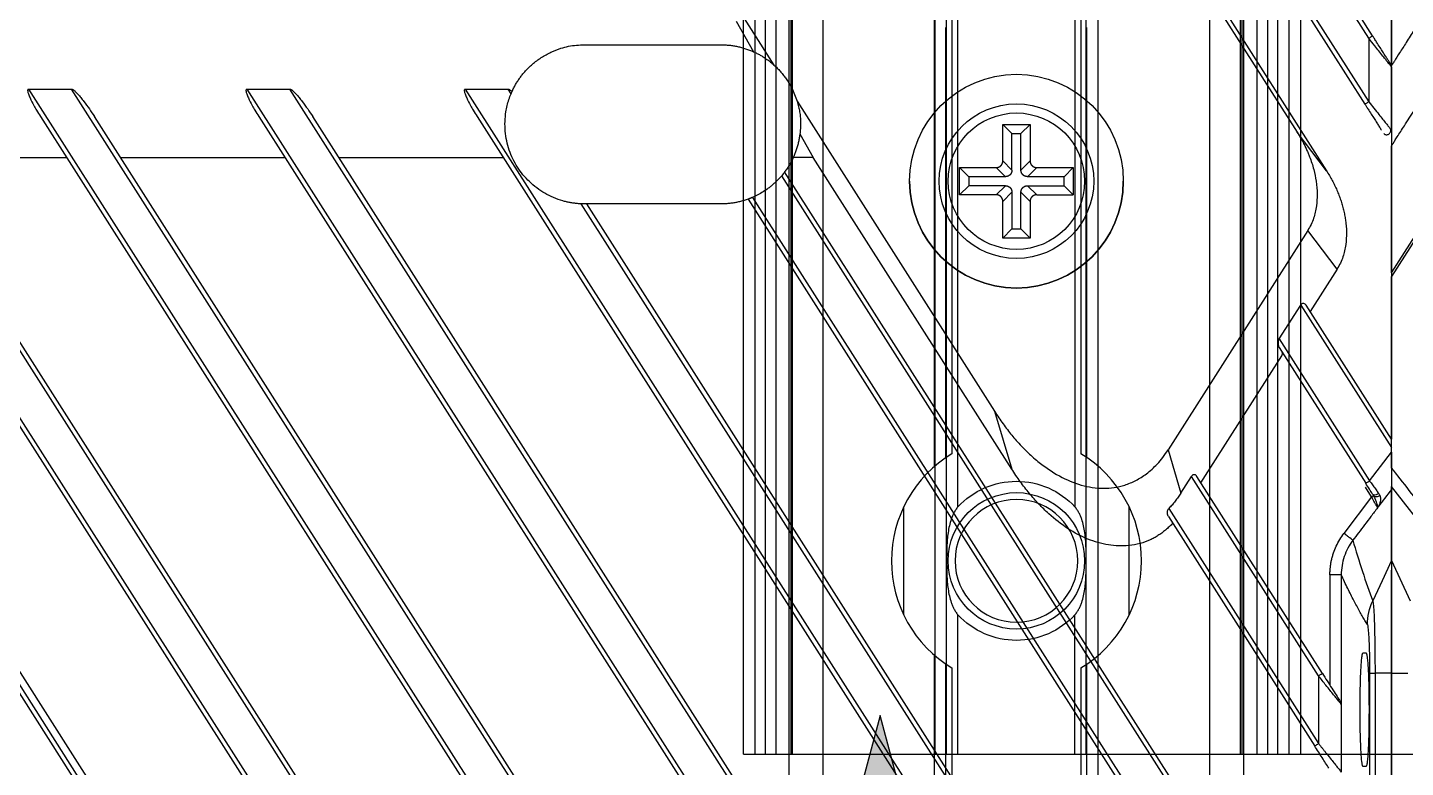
# Model space of a CAD drawing. Header units: millimetres. Extents: x 620 to 19791, y 2539 to 6969.
# Drawn here: x 17417 to 17477.6, y 4758.3 to 4790.8 of the extents above; entities that cross this region are included whole.
import ezdxf

# ---------------------------------------------------------------- set-up
doc = ezdxf.new("R2010")
doc.units = ezdxf.units.MM
doc.layers.add('02___PRT_ALL_AXES', color=7, linetype='Continuous')
doc.layers.add('1轮廓线', color=7, linetype='Continuous', lineweight=25)

# ---------------------------------------------------------------- blocks, each defined once
blk = doc.blocks.new('tugj')
at = {"color": 7, "linetype": 'Continuous', "lineweight": 25}
for p, q in [((12739.716, 5155.508), (12754.374, 5132.5)), ((12739.885, 5155.615), (12754.543, 5132.608)), ((12754.543, 5135.4), (12741.664, 5155.616)), ((12754.711, 5135.507), (12741.832, 5155.723)), ((12737.759, 5152.997), (12752.681, 5129.575)), ((12737.619, 5152.892), (12751.391, 5131.273)), ((12755.543, 5144.194), (12755.543, 5134.239)), ((12724.161, 5140.841), (12728.377, 5134.224)), ((12726.711, 5136.161), (12727.475, 5134.809)), ((12754.543, 5135.4), (12754.543, 5132.608)), ((12720.043, 5135.116), (12726.043, 5135.116)), ((12755.543, 5134.144), (12755.543, 5134.239)), ((12755.543, 5134.144), (12755.543, 5131.352)), ((12752.333, 5016.904), (12678.27, 5133.161)), ((12685.977, 5133.161), (12752.333, 5029.002)), ((12752.333, 5031.98), (12687.874, 5133.161)), ((12695.581, 5133.161), (12697.478, 5133.161)), ((12695.581, 5133.161), (12752.333, 5044.077)), ((12752.333, 5047.055), (12697.478, 5133.161)), ((12705.185, 5133.161), (12707.082, 5133.161)), ((12705.185, 5133.161), (12752.333, 5059.152)), ((12752.333, 5062.13), (12707.082, 5133.161)), ((12714.789, 5133.161), (12716.686, 5133.161)), ((12714.789, 5133.161), (12752.333, 5074.228)), ((12716.812, 5132.963), (12716.686, 5133.161)), ((12729.393, 5132.629), (12738.08, 5118.993)), ((12752.502, 5017.012), (12679.271, 5131.961)), ((12686.504, 5131.961), (12752.165, 5028.894)), ((12752.502, 5032.087), (12688.875, 5131.961)), ((12696.108, 5131.961), (12752.165, 5043.97)), ((12752.502, 5047.162), (12698.479, 5131.961)), ((12705.712, 5131.961), (12752.165, 5059.045)), ((12752.502, 5062.238), (12708.083, 5131.961)), ((12715.316, 5131.961), (12752.165, 5074.12)), ((12729.517, 5131.195), (12730.102, 5130.161)), ((12752.681, 5129.575), (12751.391, 5131.273)), ((12755.543, 5131.352), (12755.543, 5117.766)), ((12680.774, 5130.161), (12752.755, 5017.173)), ((12690.022, 5130.161), (12697.255, 5130.161)), ((12699.626, 5130.161), (12706.859, 5130.161)), ((12709.23, 5130.161), (12716.463, 5130.161)), ((12730.102, 5130.161), (12729.226, 5130.161)), ((12738.834, 5116.454), (12730.102, 5130.161)), ((12752.333, 5092.281), (12728.715, 5129.355)), ((12752.502, 5092.389), (12728.846, 5129.52)), ((12752.333, 5077.206), (12719.898, 5128.119)), ((12752.502, 5077.313), (12720.137, 5128.116)), ((12726.043, 5128.116), (12720.137, 5128.116)), ((12727.236, 5128.325), (12752.165, 5089.196)), ((12727.426, 5128.4), (12752.333, 5089.303)), ((12751.859, 5126.948), (12745.713, 5117.3)), ((12753.148, 5125.25), (12751.859, 5126.948)), ((12753.148, 5125.25), (12751.962, 5123.387)), ((12750.598, 5122.177), (12751.547, 5123.666)), ((12751.547, 5123.666), (12755.543, 5117.394)), ((12755.543, 5117.766), (12751.784, 5123.666)), ((12750.598, 5122.177), (12754.576, 5115.934)), ((12747.16, 5115.849), (12750.717, 5121.433)), ((12750.598, 5121.805), (12754.407, 5115.826)), ((12738.08, 5118.993), (12738.834, 5116.454)), ((12745.713, 5117.3), (12746.278, 5115.397)), ((12754.576, 5115.934), (12755.543, 5117.195)), ((12755.543, 5117.195), (12755.543, 5117.394)), ((12746.278, 5115.397), (12746.745, 5116.129)), ((12752.333, 5107.357), (12746.745, 5116.129)), ((12752.502, 5107.464), (12746.982, 5116.129)), ((12754.669, 5115.229), (12753.446, 5113.624)), ((12745.731, 5114.371), (12752.165, 5104.271)), ((12745.747, 5114.717), (12752.333, 5104.379)), ((12752.834, 5111.801), (12752.834, 5106.943)), ((12753.333, 5111.801), (12753.333, 5106.102)), ((12754.719, 5110.656), (12754.747, 5110.428)), ((12754.291, 5108.366), (12754.422, 5108.366)), ((12754.593, 4868.257), (12754.593, 5107.475)), ((12755.543, 5107.475), (12754.818, 5107.475)), ((12754.818, 5107.475), (12754.818, 4868.257)), ((12755.543, 5107.475), (12755.543, 4868.256)), ((12752.333, 5107.357), (12752.333, 5104.379)), ((12753.333, 5106.102), (12753.333, 5103.123)), ((12754.422, 5103.366), (12754.291, 5103.366))]:
    blk.add_line(p, q, dxfattribs=at)
at = {"color": 8, "linetype": 'Continuous', "lineweight": 25}
blk.add_line((12754.669, 5115.229), (12754.4, 5115.651), dxfattribs=at)
at = {"color": 7, "linetype": 'Continuous', "lineweight": 25, "flags": 128}
for points in [[(12754.407, 5115.826), (12754.411, 5115.828), (12754.42, 5115.834), (12754.436, 5115.844), (12754.457, 5115.858), (12754.482, 5115.874), (12754.511, 5115.892), (12754.543, 5115.913), (12754.576, 5115.934)], [(12755.543, 5112.426), (12755.131, 5111.541), (12754.719, 5110.656)]]:
    blk.add_lwpolyline(points, dxfattribs=at)
at = {"color": 7, "linetype": 'Continuous', "lineweight": 25}
blk.add_circle((12739.043, 5129.116), 3.4, dxfattribs=at)
for points, knots in [([(12754.543, 5135.4), (12754.582, 5135.425), (12754.629, 5135.455), (12754.695, 5135.497), (12754.711, 5135.507), (12754.711, 5135.507)], [0, 0, 0, 0, 0.5, 0.5, 1, 1, 1, 1]), ([(12755.543, 5134.144), (12755.542, 5134.144), (12755.541, 5134.146), (12755.534, 5134.155), (12755.523, 5134.169), (12755.507, 5134.189), (12755.474, 5134.23), (12755.409, 5134.312), (12755.299, 5134.45), (12755.156, 5134.63), (12754.988, 5134.839), (12754.782, 5135.101), (12754.631, 5135.289), (12754.543, 5135.4)], [0, 0, 0, 0, 0.032526, 0.065417, 0.0989, 0.133188, 0.168481, 0.267866, 0.380644, 0.50535, 0.652148, 0.794989, 1, 1, 1, 1]), ([(12755.52, 5134.236), (12755.517, 5134.241), (12755.511, 5134.251), (12755.488, 5134.288), (12755.442, 5134.36), (12755.367, 5134.478), (12755.272, 5134.628), (12755.161, 5134.802), (12755.029, 5135.008), (12754.904, 5135.205), (12754.795, 5135.376), (12754.737, 5135.467), (12754.711, 5135.507)], [0, 0, 0, 0, 0.047236, 0.101506, 0.199146, 0.303213, 0.408483, 0.538646, 0.668886, 0.82482, 0.922289, 1, 1, 1, 1]), ([(12716.852, 5133.054), (12716.877, 5133.108), (12716.927, 5133.215), (12717.011, 5133.37), (12717.101, 5133.52), (12717.198, 5133.663), (12717.301, 5133.8), (12717.475, 5134.008), (12717.745, 5134.273), (12718.133, 5134.561), (12718.555, 5134.799), (12718.962, 5134.959), (12719.339, 5135.054), (12719.687, 5135.106), (12719.923, 5135.112), (12720.043, 5135.116)], [0, 0, 0, 0, 0.044819, 0.088986, 0.132601, 0.175772, 0.218606, 0.261217, 0.37899, 0.500399, 0.621763, 0.739274, 0.824536, 0.911143, 1, 1, 1, 1]), ([(12726.043, 5135.116), (12726.105, 5135.115), (12726.228, 5135.113), (12726.413, 5135.098), (12726.595, 5135.074), (12726.776, 5135.04), (12726.954, 5134.997), (12727.13, 5134.944), (12727.304, 5134.883), (12727.418, 5134.834), (12727.475, 5134.809)], [0, 0, 0, 0, 0.126131, 0.251221, 0.375624, 0.499702, 0.623817, 0.748333, 0.87361, 1, 1, 1, 1]), ([(12727.475, 5134.809), (12727.526, 5134.786), (12727.623, 5134.741), (12727.766, 5134.665), (12727.912, 5134.579), (12728.062, 5134.479), (12728.219, 5134.361), (12728.325, 5134.269), (12728.377, 5134.224)], [0, 0, 0, 0, 0.182504, 0.34954, 0.501488, 0.674858, 0.840615, 1, 1, 1, 1]), ([(12728.377, 5134.224), (12728.424, 5134.18), (12728.517, 5134.094), (12728.649, 5133.954), (12728.773, 5133.809), (12728.888, 5133.656), (12729.02, 5133.462), (12729.158, 5133.222), (12729.292, 5132.932), (12729.359, 5132.73), (12729.393, 5132.629)], [0, 0, 0, 0, 0.1002664, 0.2001041, 0.2998137, 0.3996969, 0.5000539, 0.6668727, 0.8330553, 1, 1, 1, 1]), ([(12695.581, 5133.161), (12695.573, 5133.156), (12695.558, 5133.148), (12695.545, 5133.128), (12695.543, 5133.103), (12695.548, 5133.068), (12695.558, 5133.02), (12695.589, 5132.919), (12695.672, 5132.723), (12695.796, 5132.484), (12695.951, 5132.212), (12696.05, 5132.053), (12696.108, 5131.961)], [0, 0, 0, 0, 0.019676, 0.036058, 0.051366, 0.073864, 0.114112, 0.160554, 0.308553, 0.584137, 0.758673, 1, 1, 1, 1]), ([(12697.478, 5133.161), (12697.488, 5133.16), (12697.508, 5133.159), (12697.538, 5133.147), (12697.567, 5133.13), (12697.598, 5133.101), (12697.641, 5133.055), (12697.699, 5132.996), (12697.785, 5132.911), (12697.891, 5132.788), (12698.056, 5132.576), (12698.258, 5132.298), (12698.407, 5132.072), (12698.479, 5131.961)], [0, 0, 0, 0, 0.018945, 0.038329, 0.0591, 0.081785, 0.118769, 0.178836, 0.238803, 0.346775, 0.486398, 0.748249, 1, 1, 1, 1]), ([(12705.185, 5133.161), (12705.177, 5133.156), (12705.162, 5133.148), (12705.149, 5133.128), (12705.147, 5133.103), (12705.152, 5133.068), (12705.162, 5133.02), (12705.194, 5132.919), (12705.276, 5132.723), (12705.4, 5132.484), (12705.555, 5132.212), (12705.654, 5132.053), (12705.712, 5131.961)], [0, 0, 0, 0, 0.019676, 0.0360578, 0.0513658, 0.0738645, 0.1141116, 0.1605537, 0.3085527, 0.5841371, 0.758673, 1, 1, 1, 1]), ([(12707.082, 5133.161), (12707.092, 5133.16), (12707.112, 5133.159), (12707.142, 5133.147), (12707.171, 5133.13), (12707.202, 5133.101), (12707.245, 5133.055), (12707.303, 5132.996), (12707.389, 5132.911), (12707.495, 5132.788), (12707.66, 5132.576), (12707.863, 5132.298), (12708.011, 5132.072), (12708.083, 5131.961)], [0, 0, 0, 0, 0.018945, 0.038329, 0.0591, 0.081785, 0.118769, 0.178836, 0.238803, 0.346775, 0.486397, 0.748249, 1, 1, 1, 1]), ([(12714.789, 5133.161), (12714.781, 5133.156), (12714.766, 5133.148), (12714.753, 5133.128), (12714.751, 5133.103), (12714.756, 5133.068), (12714.766, 5133.02), (12714.798, 5132.919), (12714.88, 5132.723), (12715.004, 5132.484), (12715.159, 5132.212), (12715.258, 5132.053), (12715.316, 5131.961)], [0, 0, 0, 0, 0.019676, 0.036058, 0.051366, 0.073864, 0.114112, 0.160554, 0.308553, 0.584137, 0.758673, 1, 1, 1, 1]), ([(12719.898, 5128.119), (12719.843, 5128.122), (12719.732, 5128.128), (12719.568, 5128.147), (12719.404, 5128.173), (12719.242, 5128.207), (12718.997, 5128.271), (12718.675, 5128.384), (12718.292, 5128.575), (12717.935, 5128.81), (12717.507, 5129.175), (12717.063, 5129.717), (12716.759, 5130.349), (12716.61, 5130.89), (12716.547, 5131.314), (12716.536, 5131.742), (12716.573, 5132.118), (12716.637, 5132.438), (12716.711, 5132.705), (12716.779, 5132.876), (12716.812, 5132.963)], [0, 0, 0, 0, 0.024697, 0.049317, 0.073915, 0.098547, 0.123269, 0.186668, 0.250144, 0.313543, 0.377019, 0.50001, 0.623, 0.6864, 0.749876, 0.813275, 0.876751, 0.91786, 0.958857, 1, 1, 1, 1]), ([(12716.686, 5133.161), (12716.696, 5133.16), (12716.717, 5133.158), (12716.748, 5133.145), (12716.781, 5133.123), (12716.815, 5133.09), (12716.839, 5133.066), (12716.852, 5133.054)], [0, 0, 0, 0, 0.14776, 0.306863, 0.485552, 0.7407, 1, 1, 1, 1]), ([(12716.812, 5132.963), (12716.819, 5132.98), (12716.833, 5133.011), (12716.846, 5133.041), (12716.852, 5133.054)], [0, 0, 0, 0, 0.549486, 1, 1, 1, 1]), ([(12729.393, 5132.629), (12729.405, 5132.589), (12729.428, 5132.508), (12729.458, 5132.391), (12729.483, 5132.275), (12729.505, 5132.161), (12729.522, 5132.048), (12729.535, 5131.937), (12729.545, 5131.808), (12729.549, 5131.66), (12729.545, 5131.503), (12729.534, 5131.347), (12729.523, 5131.248), (12729.517, 5131.195)], [0, 0, 0, 0, 0.066871, 0.134848, 0.204113, 0.274835, 0.347175, 0.421284, 0.497299, 0.617084, 0.746878, 0.865097, 1, 1, 1, 1]), ([(12754.374, 5132.5), (12754.374, 5132.5), (12754.384, 5132.507), (12754.443, 5132.544), (12754.493, 5132.576), (12754.543, 5132.608)], [0, 0, 0, 0, 0.5, 0.5, 1, 1, 1, 1]), ([(12754.374, 5132.5), (12754.398, 5132.463), (12754.453, 5132.377), (12754.557, 5132.214), (12754.677, 5132.024), (12754.805, 5131.824), (12754.917, 5131.647), (12755.001, 5131.515), (12755.06, 5131.423), (12755.087, 5131.382), (12755.099, 5131.362)], [0, 0, 0, 0, 0.091787, 0.208102, 0.396558, 0.555515, 0.713252, 0.854264, 0.929527, 1, 1, 1, 1]), ([(12729.517, 5131.195), (12729.509, 5131.135), (12729.493, 5131.016), (12729.457, 5130.84), (12729.413, 5130.666), (12729.36, 5130.495), (12729.299, 5130.326), (12729.25, 5130.216), (12729.226, 5130.161)], [0, 0, 0, 0, 0.167539, 0.334153, 0.500272, 0.66633, 0.832762, 1, 1, 1, 1]), ([(12751.391, 5131.273), (12751.434, 5131.205), (12751.515, 5131.073), (12751.625, 5130.877), (12751.721, 5130.69), (12751.805, 5130.514), (12751.877, 5130.349), (12751.993, 5130.06), (12752.125, 5129.652), (12752.239, 5129.101), (12752.283, 5128.562), (12752.257, 5128.104), (12752.194, 5127.752), (12752.117, 5127.477), (12752.011, 5127.207), (12751.91, 5127.034), (12751.859, 5126.948)], [0, 0, 0, 0, 0.05246, 0.101648, 0.147567, 0.190217, 0.229601, 0.26572, 0.394202, 0.510456, 0.634296, 0.747465, 0.810328, 0.868749, 0.934561, 1, 1, 1, 1]), ([(12755.206, 5131.206), (12755.22, 5131.195), (12755.249, 5131.171), (12755.306, 5131.155), (12755.367, 5131.158), (12755.426, 5131.185), (12755.472, 5131.232), (12755.5, 5131.29), (12755.513, 5131.35), (12755.51, 5131.389), (12755.509, 5131.408)], [0, 0, 0, 0, 0.113515, 0.239863, 0.375639, 0.515142, 0.651716, 0.779774, 0.896149, 1, 1, 1, 1]), ([(12755.507, 5131.397), (12755.515, 5131.387), (12755.538, 5131.358), (12755.541, 5131.354), (12755.543, 5131.352)], [0, 0, 0, 0, 0.356731, 1, 1, 1, 1]), ([(12729.226, 5130.161), (12729.199, 5130.104), (12729.146, 5129.992), (12729.054, 5129.83), (12728.956, 5129.672), (12728.883, 5129.571), (12728.846, 5129.52)], [0, 0, 0, 0, 0.250356, 0.5, 0.749644, 1, 1, 1, 1]), ([(12728.715, 5129.355), (12728.679, 5129.314), (12728.608, 5129.233), (12728.495, 5129.117), (12728.377, 5129.006), (12728.254, 5128.901), (12728.098, 5128.78), (12727.905, 5128.648), (12727.671, 5128.512), (12727.508, 5128.438), (12727.426, 5128.4)], [0, 0, 0, 0, 0.100168, 0.200042, 0.299835, 0.399762, 0.500038, 0.666783, 0.833105, 1, 1, 1, 1]), ([(12728.846, 5129.52), (12728.846, 5129.52), (12728.845, 5129.519), (12728.838, 5129.509), (12728.826, 5129.494), (12728.808, 5129.47), (12728.774, 5129.425), (12728.738, 5129.383), (12728.715, 5129.355)], [0, 0, 0, 0, 0.113414, 0.23247, 0.357664, 0.489422, 0.662046, 1, 1, 1, 1]), ([(12752.681, 5129.575), (12752.725, 5129.504), (12752.812, 5129.364), (12752.932, 5129.15), (12753.042, 5128.935), (12753.141, 5128.72), (12753.23, 5128.503), (12753.308, 5128.287), (12753.376, 5128.069), (12753.434, 5127.851), (12753.481, 5127.632), (12753.536, 5127.303), (12753.572, 5126.868), (12753.547, 5126.411), (12753.485, 5126.054), (12753.409, 5125.78), (12753.301, 5125.509), (12753.199, 5125.336), (12753.148, 5125.25)], [0, 0, 0, 0, 0.054633, 0.108241, 0.160902, 0.212702, 0.263726, 0.314067, 0.36382, 0.413084, 0.461961, 0.510555, 0.631824, 0.747465, 0.809763, 0.868751, 0.93418, 1, 1, 1, 1]), ([(12720.043, 5128.116), (12720.03, 5128.116), (12720.003, 5128.116), (12719.954, 5128.117), (12719.918, 5128.118), (12719.898, 5128.119)], [0, 0, 0, 0, 0.281225, 0.614357, 1, 1, 1, 1]), ([(12720.137, 5128.116), (12720.137, 5128.115), (12720.135, 5128.115), (12720.126, 5128.115), (12720.11, 5128.115), (12720.083, 5128.115), (12720.057, 5128.115), (12720.043, 5128.116)], [0, 0, 0, 0, 0.168552, 0.333737, 0.497077, 0.727696, 1, 1, 1, 1]), ([(12727.236, 5128.325), (12727.181, 5128.306), (12727.071, 5128.268), (12726.903, 5128.221), (12726.734, 5128.183), (12726.563, 5128.153), (12726.391, 5128.131), (12726.217, 5128.118), (12726.101, 5128.116), (12726.043, 5128.116)], [0, 0, 0, 0, 0.143748, 0.286606, 0.428928, 0.571072, 0.713394, 0.856252, 1, 1, 1, 1]), ([(12727.426, 5128.4), (12727.413, 5128.395), (12727.389, 5128.385), (12727.354, 5128.37), (12727.321, 5128.356), (12727.283, 5128.343), (12727.245, 5128.329), (12727.239, 5128.327), (12727.236, 5128.325)], [0, 0, 0, 0, 0.1260253, 0.2520787, 0.3781604, 0.5042708, 0.746701, 1, 1, 1, 1]), ([(12751.547, 5123.666), (12751.557, 5123.681), (12751.575, 5123.708), (12751.62, 5123.743), (12751.679, 5123.747), (12751.74, 5123.724), (12751.769, 5123.686), (12751.784, 5123.666)], [0, 0, 0, 0, 0.144019, 0.26542, 0.472621, 0.72275, 1, 1, 1, 1]), ([(12750.598, 5122.177), (12750.592, 5122.167), (12750.58, 5122.145), (12750.566, 5122.108), (12750.555, 5122.066), (12750.549, 5122.022), (12750.549, 5121.976), (12750.553, 5121.928), (12750.563, 5121.88), (12750.575, 5121.851), (12750.581, 5121.836)], [0, 0, 0, 0, 0.088553, 0.188987, 0.302339, 0.429328, 0.548275, 0.694031, 0.846717, 1, 1, 1, 1]), ([(12750.717, 5121.433), (12750.721, 5121.442), (12750.731, 5121.459), (12750.739, 5121.49), (12750.743, 5121.529), (12750.739, 5121.576), (12750.724, 5121.605), (12750.717, 5121.619)], [0, 0, 0, 0, 0.131113, 0.272627, 0.432307, 0.714822, 1, 1, 1, 1]), ([(12738.08, 5118.993), (12738.141, 5118.899), (12738.261, 5118.713), (12738.449, 5118.444), (12738.64, 5118.188), (12738.834, 5117.943), (12739.112, 5117.616), (12739.487, 5117.222), (12740.104, 5116.675), (12740.887, 5116.133), (12741.868, 5115.715), (12742.858, 5115.555), (12743.684, 5115.681), (12744.307, 5115.941), (12744.703, 5116.192), (12745.01, 5116.444), (12745.253, 5116.685), (12745.491, 5116.969), (12745.637, 5117.188), (12745.713, 5117.3)], [0, 0, 0, 0, 0.035181, 0.06949, 0.102958, 0.135615, 0.167497, 0.237811, 0.306398, 0.426306, 0.535135, 0.638829, 0.737184, 0.792914, 0.85017, 0.883735, 0.9175, 0.957411, 1, 1, 1, 1]), ([(12755.543, 5117.394), (12755.543, 5117.418), (12755.543, 5117.464), (12755.543, 5117.527), (12755.543, 5117.58), (12755.543, 5117.623), (12755.542, 5117.67), (12755.543, 5117.717), (12755.543, 5117.758), (12755.543, 5117.764), (12755.543, 5117.766)], [0, 0, 0, 0, 0.159179, 0.298356, 0.417587, 0.516965, 0.596653, 0.757595, 0.888693, 1, 1, 1, 1]), ([(12755.543, 5117.195), (12755.543, 5117.149), (12755.543, 5117.057), (12755.543, 5116.919), (12755.543, 5116.782), (12755.543, 5116.646), (12755.543, 5116.467), (12755.543, 5116.254), (12755.543, 5116.027), (12755.543, 5115.84), (12755.543, 5115.712), (12755.543, 5115.631), (12755.543, 5115.581), (12755.543, 5115.565), (12755.543, 5115.557)], [0, 0, 0, 0, 0.06929, 0.138364, 0.207455, 0.276794, 0.346612, 0.485822, 0.617831, 0.730296, 0.832, 0.891663, 0.947156, 1, 1, 1, 1]), ([(12745.923, 5114.069), (12745.87, 5114.016), (12745.766, 5113.912), (12745.603, 5113.769), (12745.439, 5113.64), (12745.272, 5113.525), (12745.104, 5113.423), (12744.847, 5113.292), (12744.478, 5113.16), (12743.858, 5113.055), (12743.069, 5113.082), (12742.159, 5113.346), (12741.274, 5113.822), (12740.573, 5114.374), (12740.019, 5114.913), (12739.602, 5115.384), (12739.201, 5115.898), (12738.958, 5116.266), (12738.834, 5116.454)], [0, 0, 0, 0, 0.025847, 0.050766, 0.074832, 0.098127, 0.120742, 0.142777, 0.197811, 0.255494, 0.359352, 0.467585, 0.58048, 0.704746, 0.77494, 0.847317, 0.92223, 1, 1, 1, 1]), ([(12746.982, 5116.129), (12746.974, 5116.14), (12746.959, 5116.161), (12746.931, 5116.184), (12746.902, 5116.2), (12746.863, 5116.209), (12746.817, 5116.205), (12746.773, 5116.17), (12746.755, 5116.143), (12746.745, 5116.129)], [0, 0, 0, 0, 0.153766, 0.29277, 0.417794, 0.529915, 0.736017, 0.854886, 1, 1, 1, 1]), ([(12746.278, 5115.397), (12746.238, 5115.334), (12746.157, 5115.212), (12746.027, 5115.037), (12745.891, 5114.871), (12745.795, 5114.768), (12745.747, 5114.717)], [0, 0, 0, 0, 0.2574602, 0.5095372, 0.7568366, 1, 1, 1, 1]), ([(12754.576, 5115.934), (12754.589, 5115.915), (12754.621, 5115.871), (12754.676, 5115.796), (12754.76, 5115.68), (12754.865, 5115.535), (12754.937, 5115.436), (12754.972, 5115.387)], [0, 0, 0, 0, 0.093419, 0.22066, 0.382004, 0.692065, 1, 1, 1, 1]), ([(12754.71, 5115.351), (12754.712, 5115.348), (12754.715, 5115.343), (12754.72, 5115.337), (12754.722, 5115.333), (12754.723, 5115.331), (12754.725, 5115.326), (12754.732, 5115.314), (12754.742, 5115.299), (12754.748, 5115.287), (12754.751, 5115.281)], [0, 0, 0, 0, 0.127988, 0.209277, 0.250468, 0.30677, 0.399599, 0.516952, 0.773207, 1, 1, 1, 1]), ([(12754.753, 5115.316), (12754.744, 5115.321), (12754.727, 5115.329), (12754.717, 5115.342), (12754.712, 5115.349)], [0, 0, 0, 0, 0.552711, 1, 1, 1, 1]), ([(12754.972, 5115.387), (12754.982, 5115.373), (12755.002, 5115.346), (12755.015, 5115.317), (12755.022, 5115.303)], [0, 0, 0, 0, 0.510016, 1, 1, 1, 1]), ([(12755.543, 5115.557), (12755.543, 5115.299), (12755.543, 5114.781), (12755.543, 5113.927), (12755.543, 5113.14), (12755.543, 5112.616), (12755.543, 5112.426)], [0, 0, 0, 0, 0.2479135, 0.4978484, 0.8177331, 1, 1, 1, 1]), ([(12754.932, 5114.753), (12754.834, 5114.624), (12754.644, 5114.373), (12754.364, 5114.006), (12754.099, 5113.658), (12753.926, 5113.433), (12753.842, 5113.324)], [0, 0, 0, 0, 0.269609, 0.526012, 0.769411, 1, 1, 1, 1]), ([(12754.929, 5114.776), (12754.924, 5114.781), (12754.914, 5114.792), (12754.896, 5114.818), (12754.874, 5114.851), (12754.85, 5114.892), (12754.822, 5114.941), (12754.788, 5115.009), (12754.737, 5115.105), (12754.694, 5115.184), (12754.669, 5115.229)], [0, 0, 0, 0, 0.091917, 0.186201, 0.283243, 0.383217, 0.486153, 0.603422, 0.775276, 1, 1, 1, 1]), ([(12754.751, 5115.281), (12754.776, 5115.257), (12754.823, 5115.238), (12754.936, 5115.242), (12754.995, 5115.265), (12755.034, 5115.294)], [0, 0, 0, 0, 0.5, 0.5, 1, 1, 1, 1]), ([(12754.751, 5115.281), (12754.765, 5115.254), (12754.792, 5115.201), (12754.825, 5115.124), (12754.857, 5115.043), (12754.889, 5114.957), (12754.916, 5114.873), (12754.93, 5114.811), (12754.931, 5114.784), (12754.932, 5114.773)], [0, 0, 0, 0, 0.130852, 0.255748, 0.370585, 0.539226, 0.712336, 0.887675, 1, 1, 1, 1]), ([(12755.022, 5115.303), (12755.028, 5115.287), (12755.042, 5115.254), (12755.054, 5115.202), (12755.059, 5115.147), (12755.058, 5115.089), (12755.05, 5115.031), (12755.035, 5114.97), (12755.012, 5114.902), (12754.986, 5114.843), (12754.966, 5114.808), (12754.96, 5114.798)], [0, 0, 0, 0, 0.095908, 0.196069, 0.300971, 0.411051, 0.526711, 0.631743, 0.767212, 0.929625, 1, 1, 1, 1]), ([(12745.731, 5114.371), (12745.723, 5114.384), (12745.707, 5114.411), (12745.692, 5114.455), (12745.683, 5114.501), (12745.681, 5114.548), (12745.686, 5114.594), (12745.698, 5114.639), (12745.717, 5114.681), (12745.737, 5114.705), (12745.747, 5114.717)], [0, 0, 0, 0, 0.141878, 0.278236, 0.411247, 0.543247, 0.666398, 0.781146, 0.895271, 1, 1, 1, 1]), ([(12752.834, 5111.801), (12752.835, 5111.855), (12752.836, 5111.964), (12752.85, 5112.127), (12752.872, 5112.288), (12752.902, 5112.448), (12752.942, 5112.607), (12753.006, 5112.815), (12753.106, 5113.069), (12753.257, 5113.359), (12753.383, 5113.536), (12753.446, 5113.624)], [0, 0, 0, 0, 0.083801, 0.167094, 0.250122, 0.33313, 0.416365, 0.50007, 0.667476, 0.833457, 1, 1, 1, 1]), ([(12753.842, 5113.324), (12753.837, 5113.327), (12753.825, 5113.337), (12753.782, 5113.37), (12753.751, 5113.393), (12753.676, 5113.45), (12753.631, 5113.484), (12753.539, 5113.554), (12753.491, 5113.59), (12753.446, 5113.624)], [0, 0, 0, 0, 0.25, 0.25, 0.5, 0.5, 0.75, 0.75, 1, 1, 1, 1]), ([(12753.842, 5113.324), (12753.678, 5113.107), (12753.549, 5112.863), (12753.377, 5112.346), (12753.333, 5112.073), (12753.333, 5111.801)], [0, 0, 0, 0, 0.5, 0.5, 1, 1, 1, 1]), ([(12753.842, 5113.324), (12753.972, 5112.873), (12754.115, 5112.407), (12754.412, 5111.499), (12754.567, 5111.057), (12754.719, 5110.656)], [0, 0, 0, 0, 0.5, 0.5, 1, 1, 1, 1]), ([(12755.543, 5112.426), (12755.543, 5112.415), (12755.543, 5112.393), (12755.543, 5112.347), (12755.543, 5112.292), (12755.543, 5112.227), (12755.543, 5112.152), (12755.543, 5112.067), (12755.543, 5111.972), (12755.543, 5111.766), (12755.543, 5111.394), (12755.543, 5110.772), (12755.543, 5110.047), (12755.543, 5109.371), (12755.543, 5108.803), (12755.543, 5108.367), (12755.543, 5107.923), (12755.543, 5107.625), (12755.543, 5107.475)], [0, 0, 0, 0, 0.0313335, 0.0625333, 0.0936643, 0.1247919, 0.1559818, 0.1872988, 0.2188073, 0.2505704, 0.3758204, 0.5000704, 0.624356, 0.7495908, 0.8123801, 0.8747031, 0.9370724, 1, 1, 1, 1]), ([(12753.333, 5111.801), (12753.33, 5111.801), (12753.317, 5111.801), (12753.265, 5111.801), (12753.226, 5111.801), (12753.13, 5111.801), (12753.072, 5111.801), (12752.953, 5111.801), (12752.891, 5111.801), (12752.834, 5111.801)], [0, 0, 0, 0, 0.25, 0.25, 0.5, 0.5, 0.75, 0.75, 1, 1, 1, 1]), ([(12754.488, 5109.617), (12754.45, 5109.676), (12754.373, 5109.796), (12754.256, 5109.993), (12754.135, 5110.204), (12754.01, 5110.431), (12753.882, 5110.674), (12753.75, 5110.932), (12753.614, 5111.207), (12753.475, 5111.496), (12753.381, 5111.698), (12753.333, 5111.801)], [0, 0, 0, 0, 0.098211, 0.199644, 0.304299, 0.412179, 0.523286, 0.63762, 0.755183, 0.875976, 1, 1, 1, 1]), ([(12754.593, 5107.475), (12754.593, 5107.52), (12754.593, 5107.61), (12754.592, 5107.745), (12754.591, 5107.878), (12754.589, 5108.01), (12754.587, 5108.14), (12754.583, 5108.352), (12754.576, 5108.634), (12754.563, 5108.954), (12754.547, 5109.222), (12754.53, 5109.404), (12754.515, 5109.519), (12754.502, 5109.589), (12754.492, 5109.607), (12754.488, 5109.617)], [0, 0, 0, 0, 0.042203, 0.084071, 0.125773, 0.167478, 0.209358, 0.251581, 0.376769, 0.502269, 0.626905, 0.751841, 0.834751, 0.917046, 1, 1, 1, 1]), ([(12754.291, 5103.366), (12754.288, 5103.367), (12754.282, 5103.369), (12754.274, 5103.385), (12754.265, 5103.411), (12754.257, 5103.449), (12754.249, 5103.497), (12754.235, 5103.594), (12754.218, 5103.774), (12754.198, 5104.085), (12754.182, 5104.462), (12754.169, 5104.895), (12754.162, 5105.365), (12754.159, 5105.855), (12754.162, 5106.346), (12754.169, 5106.818), (12754.181, 5107.254), (12754.197, 5107.635), (12754.217, 5107.951), (12754.236, 5108.147), (12754.253, 5108.261), (12754.265, 5108.321), (12754.278, 5108.359), (12754.287, 5108.363), (12754.291, 5108.366)], [0, 0, 0, 0, 0.021266, 0.042279, 0.063129, 0.083909, 0.104712, 0.125632, 0.188258, 0.250226, 0.311751, 0.373866, 0.436434, 0.498716, 0.56093, 0.623487, 0.685841, 0.747786, 0.810291, 0.873704, 0.905168, 0.936491, 0.967996, 1, 1, 1, 1]), ([(12754.422, 5108.366), (12754.425, 5108.365), (12754.431, 5108.363), (12754.439, 5108.346), (12754.448, 5108.32), (12754.456, 5108.282), (12754.464, 5108.234), (12754.478, 5108.137), (12754.495, 5107.957), (12754.515, 5107.646), (12754.532, 5107.269), (12754.544, 5106.836), (12754.551, 5106.366), (12754.554, 5105.876), (12754.551, 5105.385), (12754.544, 5104.913), (12754.532, 5104.477), (12754.516, 5104.096), (12754.496, 5103.78), (12754.477, 5103.584), (12754.46, 5103.47), (12754.448, 5103.41), (12754.435, 5103.372), (12754.426, 5103.368), (12754.422, 5103.366)], [0, 0, 0, 0, 0.021266, 0.04228, 0.063133, 0.083918, 0.104727, 0.125654, 0.188289, 0.250252, 0.311778, 0.373897, 0.436467, 0.49875, 0.560967, 0.623526, 0.685879, 0.747829, 0.81035, 0.87375, 0.905196, 0.936506, 0.968002, 1, 1, 1, 1]), ([(12752.333, 5107.357), (12752.373, 5107.382), (12752.42, 5107.412), (12752.485, 5107.453), (12752.502, 5107.464), (12752.502, 5107.464)], [0, 0, 0, 0, 0.5, 0.5, 1, 1, 1, 1]), ([(12752.502, 5107.464), (12752.642, 5107.243), (12752.783, 5107.022), (12752.982, 5106.71), (12753.047, 5106.609), (12753.164, 5106.424), (12753.218, 5106.34), (12753.255, 5106.281)], [0, 0, 0, 0, 0.5, 0.5, 0.75, 0.75, 1, 1, 1, 1]), ([(12753.333, 5106.102), (12753.331, 5106.103), (12753.329, 5106.105), (12753.32, 5106.116), (12753.304, 5106.136), (12753.277, 5106.174), (12753.219, 5106.249), (12753.124, 5106.363), (12752.991, 5106.532), (12752.835, 5106.726), (12752.667, 5106.935), (12752.496, 5107.149), (12752.388, 5107.286), (12752.333, 5107.357)], [0, 0, 0, 0, 0.032239, 0.064947, 0.098427, 0.153969, 0.217778, 0.343204, 0.459168, 0.592551, 0.743882, 0.867931, 1, 1, 1, 1]), ([(12753.255, 5106.281), (12753.266, 5106.264), (12753.288, 5106.229), (12753.309, 5106.19), (12753.32, 5106.161), (12753.327, 5106.138), (12753.331, 5106.117), (12753.332, 5106.106), (12753.333, 5106.102)], [0, 0, 0, 0, 0.271981, 0.54099, 0.674929, 0.787934, 0.917472, 1, 1, 1, 1]), ([(12752.165, 5104.271), (12752.165, 5104.271), (12752.174, 5104.277), (12752.233, 5104.315), (12752.284, 5104.347), (12752.333, 5104.379)], [0, 0, 0, 0, 0.5, 0.5, 1, 1, 1, 1]), ([(12752.789, 5103.291), (12752.7, 5103.431), (12752.596, 5103.594), (12752.384, 5103.927), (12752.274, 5104.099), (12752.165, 5104.271)], [0, 0, 0, 0, 0.5, 0.5, 1, 1, 1, 1]), ([(12752.333, 5104.379), (12752.36, 5104.344), (12752.412, 5104.277), (12752.491, 5104.179), (12752.567, 5104.084), (12752.686, 5103.935), (12752.836, 5103.747), (12752.981, 5103.568), (12753.072, 5103.452), (12753.13, 5103.375), (12753.185, 5103.306), (12753.243, 5103.238), (12753.29, 5103.178), (12753.317, 5103.137), (12753.329, 5103.118), (12753.332, 5103.121), (12753.333, 5103.123)], [0, 0, 0, 0, 0.063732, 0.125593, 0.185588, 0.243722, 0.410367, 0.550817, 0.614312, 0.665681, 0.72574, 0.78763, 0.868193, 0.934331, 0.969979, 1, 1, 1, 1])]:
    blk.add_open_spline(points, degree=3, knots=knots, dxfattribs=at)
at = {"color": 8, "linetype": 'Continuous', "lineweight": 25}
for points, knots in [([(12754.543, 5132.608), (12754.693, 5132.419), (12754.961, 5132.083), (12755.255, 5131.714), (12755.41, 5131.519), (12755.479, 5131.432), (12755.5, 5131.405), (12755.507, 5131.397)], [0, 0, 0, 0, 0.400794, 0.711884, 0.840382, 0.953761, 1, 1, 1, 1]), ([(12754.984, 5115.378), (12754.955, 5115.353), (12754.914, 5115.328), (12754.827, 5115.303), (12754.784, 5115.304), (12754.753, 5115.316)], [0, 0, 0, 0, 0.5, 0.5, 1, 1, 1, 1]), ([(12754.747, 5110.428), (12754.749, 5110.417), (12754.762, 5110.313), (12754.786, 5109.772), (12754.806, 5108.961), (12754.816, 5108.145), (12754.817, 5107.701), (12754.818, 5107.475)], [0, 0, 0, 0, 0.037063, 0.329267, 0.649662, 0.821316, 1, 1, 1, 1])]:
    blk.add_open_spline(points, degree=3, knots=knots, dxfattribs=at)
at = {"color": 7, "linetype": 'Continuous', "lineweight": 25}
for points in [[(12750.581, 5121.836), (12750.586, 5121.825), (12750.592, 5121.815), (12750.598, 5121.805)], [(12754.71, 5115.351), (12754.626, 5115.483), (12754.517, 5115.655), (12754.407, 5115.826)], [(12755.543, 5115.557), (12755.348, 5115.304), (12755.154, 5115.051), (12754.961, 5114.797)], [(12754.751, 5115.281), (12754.742, 5115.275), (12754.706, 5115.253), (12754.669, 5115.229)], [(12754.931, 5114.754), (12754.932, 5114.76), (12754.931, 5114.767), (12754.929, 5114.776)], [(12754.96, 5114.797), (12754.952, 5114.788), (12754.943, 5114.78), (12754.932, 5114.773)], [(12754.961, 5114.797), (12754.951, 5114.783), (12754.942, 5114.768), (12754.932, 5114.753)], [(12754.488, 5109.617), (12754.489, 5109.971), (12754.57, 5110.334), (12754.719, 5110.656)], [(12754.593, 5107.475), (12754.609, 5107.475), (12754.686, 5107.475), (12754.818, 5107.475)]]:
    blk.add_open_spline(points, degree=3, dxfattribs=at)
blk = doc.blocks.new('*U204')
blk.add_blockref('tugj', (-12530.543, -4991.113))
blk = doc.blocks.new('*U205')
at = {"color": 0, "linetype": 'ByBlock', "lineweight": -2, "transparency": 16777216}
blk.add_blockref('*U204', (0, 675), dxfattribs=at)
blk = doc.blocks.new('tgd')
at = {"color": 7, "linetype": 'Continuous', "lineweight": 25}
for p, q in [((18142.478, 5020.073), (18160.261, 5047.987)), ((18142.478, 5039.184), (18142.478, 5029.229)), ((18142.478, 5029.192), (18142.478, 5038.498)), ((18142.478, 5029.134), (18142.478, 5029.229)), ((18142.478, 5026.342), (18142.478, 5029.192)), ((18142.478, 5029.134), (18142.478, 5026.342)), ((18142.478, 5026.342), (18142.478, 5020.085)), ((18142.478, 5020.073), (18142.478, 5025.656)), ((18145.985, 5025.414), (18142.478, 5019.91)), ((18142.478, 5020.073), (18142.478, 5019.91)), ((18142.478, 5011.484), (18142.478, 5019.91)), ((18142.478, 5012.185), (18142.478, 5012.384)), ((18142.478, 5012.185), (18142.478, 5011.898)), ((18144.217, 5008.446), (18142.478, 5010.682)), ((18142.478, 5007.416), (18143.301, 5005.646)), ((18142.478, 5007.347), (18142.478, 5007.416)), ((18142.478, 5002.465), (18143.203, 5002.465)), ((18142.478, 4763.247), (18142.478, 5002.465)), ((18142.478, 5002.465), (18142.478, 4763.246))]:
    blk.add_line(p, q, dxfattribs=at)
for points, knots in [([(18143.478, 5030.762), (18143.36, 5030.577), (18143.141, 5030.231), (18142.84, 5029.758), (18142.628, 5029.436), (18142.527, 5029.257), (18142.485, 5029.2), (18142.48, 5029.195), (18142.478, 5029.192)], [0, 0, 0, 0, 0.286639, 0.534248, 0.759491, 0.869905, 0.932849, 1, 1, 1, 1]), ([(18142.478, 5025.656), (18142.481, 5025.661), (18142.488, 5025.672), (18142.54, 5025.753), (18142.621, 5025.881), (18142.784, 5026.136), (18143.073, 5026.591), (18143.332, 5026.996), (18143.478, 5027.226)], [0, 0, 0, 0, 0.07756, 0.161491, 0.258162, 0.37152, 0.644887, 1, 1, 1, 1]), ([(18142.478, 5012.384), (18142.478, 5012.439), (18142.479, 5012.531), (18142.478, 5012.635), (18142.478, 5012.695), (18142.478, 5012.73), (18142.478, 5012.752), (18142.478, 5012.755), (18142.478, 5012.756)], [0, 0, 0, 0, 0.3597436, 0.5955731, 0.7195568, 0.8257471, 0.9175048, 1, 1, 1, 1]), ([(18142.476, 5011.484), (18142.476, 5011.484), (18142.476, 5011.484), (18142.476, 5011.483), (18142.478, 5011.482), (18142.483, 5011.474), (18142.506, 5011.446), (18142.594, 5011.334), (18142.945, 5010.886), (18143.547, 5010.119), (18144.148, 5009.352), (18144.498, 5008.903), (18144.584, 5008.79), (18144.606, 5008.761), (18144.61, 5008.754), (18144.612, 5008.752), (18144.612, 5008.752), (18144.612, 5008.751), (18144.612, 5008.751), (18144.612, 5008.751), (18144.612, 5008.751), (18144.612, 5008.751)], [0, 0, 0, 0, 0.0000182, 0.0001591, 0.000557, 0.0020901, 0.0080688, 0.0316903, 0.1255832, 0.4999795, 0.8749481, 0.9687031, 0.9921486, 0.9980156, 0.9994835, 0.9998549, 0.9999514, 0.9999818, 0.9999914, 0.9999957, 1, 1, 1, 1]), ([(18142.478, 5011.484), (18142.478, 5011.389), (18142.478, 5011.208), (18142.478, 5010.96), (18142.478, 5010.794), (18142.478, 5010.706), (18142.478, 5010.69), (18142.478, 5010.682)], [0, 0, 0, 0, 0.286045, 0.548341, 0.786212, 0.89682, 1, 1, 1, 1]), ([(18142.478, 5007.416), (18142.478, 5007.963), (18142.478, 5008.603), (18142.478, 5009.422), (18142.478, 5009.966), (18142.478, 5010.413), (18142.478, 5010.682)], [0, 0, 0, 0, 0.503553, 0.589135, 0.752665, 1, 1, 1, 1]), ([(18142.478, 5010.547), (18142.478, 5010.289), (18142.478, 5009.771), (18142.478, 5008.917), (18142.478, 5008.13), (18142.478, 5007.607), (18142.478, 5007.417)], [0, 0, 0, 0, 0.247913, 0.497848, 0.817733, 1, 1, 1, 1]), ([(18142.478, 5002.465), (18142.478, 5003.044), (18142.478, 5004.241), (18142.478, 5005.789), (18142.478, 5006.758), (18142.478, 5006.967), (18142.478, 5007.002)], [0, 0, 0, 0, 0.298207, 0.616574, 0.93494, 1, 1, 1, 1]), ([(18142.478, 5006.987), (18142.478, 5006.948), (18142.478, 5006.738), (18142.478, 5005.786), (18142.478, 5004.261), (18142.478, 5003.064), (18142.478, 5002.465)], [0, 0, 0, 0, 0.072204, 0.3812, 0.690221, 1, 1, 1, 1])]:
    blk.add_open_spline(points, degree=3, knots=knots, dxfattribs=at)
blk = doc.blocks.new('*U206')
blk.add_blockref('tgd', (-18292.478, -4886.103))
blk = doc.blocks.new('*U207')
at = {"color": 0, "linetype": 'ByBlock', "lineweight": -2, "transparency": 16777216}
blk.add_blockref('*U206', (0, 675), dxfattribs=at)
blk = doc.blocks.new('ryfhgjmb')
at = {"lineweight": 5, "true_color": 0xf26722}
h = blk.add_hatch(color=30, dxfattribs=at)
h.dxf.hatch_style = 1
h.paths.add_polyline_path([(6944.35, 3339.181), (6944.35, 3337.681), (6959.35, 3337.681), (6959.35, 3336.481), (6966.628, 3338.431), (6959.35, 3340.381), (6959.35, 3339.181)])
at = {"color": 30, "linetype": 'Continuous', "true_color": 0xf26722}
for p, q in [((6005.128, 3342.431), (7001.628, 3342.431)), ((6005.128, 3340.931), (7001.628, 3340.931)), ((6966.628, 3338.431), (6959.35, 3340.381)), ((6959.35, 3336.481), (6966.628, 3338.431)), ((6058.086, 3336.031), (6969.27, 3336.031)), ((6058.471, 3335.531), (6968.885, 3335.531)), ((7001.628, 3335.271), (6978.138, 3335.271)), ((6058.471, 3329.331), (6968.885, 3329.331)), ((7001.628, 3329.592), (6978.138, 3329.592)), ((6058.086, 3328.831), (6969.27, 3328.831)), ((6005.128, 3323.931), (7001.628, 3323.931)), ((6005.128, 3322.431), (7001.628, 3322.431))]:
    blk.add_line(p, q, dxfattribs=at)
at = {"layer": '02___PRT_ALL_AXES', "color": 30, "linetype": 'Continuous', "true_color": 0xf26722}
for p, q in [((6971.063, 3337.392), (6975.793, 3337.392)), ((6977.586, 3336.031), (6997.27, 3336.031)), ((6968.718, 3335.271), (6027.638, 3335.271)), ((6977.971, 3335.531), (6996.885, 3335.531)), ((6968.718, 3329.592), (6027.638, 3329.592)), ((6977.971, 3329.331), (6996.885, 3329.331)), ((6977.586, 3328.831), (6997.27, 3328.831)), ((6971.063, 3327.471), (6975.793, 3327.471))]:
    blk.add_line(p, q, dxfattribs=at)
blk.add_circle((6973.428, 3332.431), 3, dxfattribs=at)
for start, end in [(31.08062, 148.91938), (211.08062, 328.91938)]:
    blk.add_arc((6973.428, 3332.431), 5.5, start, end, dxfattribs=at)
blk = doc.blocks.new('ETDHFN')
at = {"layer": '1轮廓线', "linetype": 'Continuous', "lineweight": 25}
for p, q in [((8841.41, 4025.552), (8841.812, 4025.15)), ((8841.41, 4023.942), (8841.41, 4025.552)), ((8841.41, 4025.552), (8842.61, 4025.552)), ((8842.61, 4025.552), (8842.208, 4025.15)), ((8842.61, 4025.552), (8842.61, 4023.942)), ((8841.812, 4025.15), (8842.208, 4025.15)), ((8841.812, 4023.54), (8841.812, 4025.15)), ((8842.208, 4023.54), (8842.208, 4025.15)), ((8839.51, 4023.652), (8839.912, 4023.25)), ((8839.51, 4022.452), (8839.51, 4023.652)), ((8839.51, 4023.652), (8841.12, 4023.652)), ((8839.912, 4023.25), (8839.912, 4022.854)), ((8841.522, 4023.25), (8839.912, 4023.25)), ((8844.108, 4023.25), (8842.498, 4023.25)), ((8842.9, 4023.652), (8844.51, 4023.652)), ((8844.51, 4023.652), (8844.108, 4023.25)), ((8844.108, 4022.854), (8844.108, 4023.25)), ((8844.51, 4023.652), (8844.51, 4022.452)), ((8839.51, 4022.452), (8839.912, 4022.854)), ((8841.12, 4022.452), (8839.51, 4022.452)), ((8841.522, 4022.854), (8839.912, 4022.854)), ((8841.812, 4022.564), (8841.812, 4020.954)), ((8842.208, 4020.954), (8842.208, 4022.564)), ((8842.498, 4022.854), (8844.108, 4022.854)), ((8842.9, 4022.452), (8844.51, 4022.452)), ((8844.51, 4022.452), (8844.108, 4022.854)), ((8841.41, 4020.552), (8841.41, 4022.162)), ((8842.61, 4022.162), (8842.61, 4020.552)), ((8841.41, 4020.552), (8841.812, 4020.954)), ((8841.812, 4020.954), (8842.208, 4020.954)), ((8842.61, 4020.552), (8842.208, 4020.954)), ((8842.61, 4020.552), (8841.41, 4020.552))]:
    blk.add_line(p, q, dxfattribs=at)
at = {"layer": '1轮廓线', "linetype": 'Continuous', "lineweight": 13}
for p, q in [((8841.41, 4023.942), (8841.812, 4023.54)), ((8842.61, 4023.942), (8842.208, 4023.54)), ((8841.12, 4023.652), (8841.522, 4023.25)), ((8842.9, 4023.652), (8842.498, 4023.25)), ((8841.12, 4022.452), (8841.522, 4022.854)), ((8841.41, 4022.162), (8841.812, 4022.564)), ((8842.61, 4022.162), (8842.208, 4022.564)), ((8842.9, 4022.452), (8842.498, 4022.854))]:
    blk.add_line(p, q, dxfattribs=at)
at = {"layer": '1轮廓线', "linetype": 'Continuous', "lineweight": 25}
for radius in [4.7, 3]:
    blk.add_circle((8842.01, 4023.052), radius, dxfattribs=at)
blk.add_arc((8842.01, 4023.052), 4.7, 180, 0, dxfattribs=at)
for points in [[(8841.12, 4023.652), (8841.184, 4023.652), (8841.24, 4023.677), (8841.288, 4023.698), (8841.326, 4023.736), (8841.362, 4023.772), (8841.385, 4023.822), (8841.41, 4023.877), (8841.41, 4023.942)], [(8842.61, 4023.942), (8842.61, 4023.878), (8842.635, 4023.822), (8842.656, 4023.773), (8842.694, 4023.736), (8842.73, 4023.699), (8842.78, 4023.677), (8842.835, 4023.652), (8842.9, 4023.652)], [(8841.812, 4023.54), (8841.812, 4023.476), (8841.787, 4023.42), (8841.766, 4023.372), (8841.728, 4023.334), (8841.692, 4023.298), (8841.642, 4023.275), (8841.587, 4023.25), (8841.522, 4023.25)], [(8842.498, 4023.25), (8842.434, 4023.25), (8842.378, 4023.275), (8842.33, 4023.296), (8842.292, 4023.334), (8842.256, 4023.37), (8842.233, 4023.42), (8842.208, 4023.475), (8842.208, 4023.54)], [(8841.41, 4022.162), (8841.41, 4022.226), (8841.385, 4022.282), (8841.364, 4022.33), (8841.326, 4022.368), (8841.29, 4022.404), (8841.24, 4022.427), (8841.185, 4022.452), (8841.12, 4022.452)], [(8841.522, 4022.854), (8841.586, 4022.854), (8841.642, 4022.829), (8841.69, 4022.808), (8841.728, 4022.77), (8841.764, 4022.734), (8841.787, 4022.684), (8841.812, 4022.629), (8841.812, 4022.564)], [(8842.208, 4022.564), (8842.208, 4022.628), (8842.233, 4022.684), (8842.254, 4022.732), (8842.292, 4022.77), (8842.328, 4022.806), (8842.378, 4022.829), (8842.433, 4022.854), (8842.498, 4022.854)], [(8842.9, 4022.452), (8842.836, 4022.452), (8842.78, 4022.427), (8842.732, 4022.406), (8842.694, 4022.368), (8842.658, 4022.332), (8842.635, 4022.282), (8842.61, 4022.227), (8842.61, 4022.162)]]:
    blk.add_open_spline(points, degree=2, knots=[0, 0, 0, 0.25, 0.25, 0.5, 0.5, 0.75, 0.75, 1, 1, 1], dxfattribs=at)
blk = doc.blocks.new('ERTFHGJ')
at = {"color": 40, "linetype": 'Continuous', "true_color": 0xf8d731}
for p, q in [((8900.957, 3696.77), (8900.957, 3617.77)), ((8901.457, 3617.77), (8901.457, 3696.77)), ((8901.957, 3617.77), (8901.957, 3696.77)), ((8902.402, 3617.77), (8902.402, 3696.77)), ((8902.874, 3617.77), (8902.874, 3696.77)), ((8903.457, 3617.77), (8903.457, 3696.77)), ((8903.537, 3696.77), (8903.537, 3617.77)), ((8903.598, 3617.77), (8903.598, 3696.77)), ((8909.882, 3696.77), (8909.882, 3617.77)), ((8910.382, 3617.77), (8910.382, 3696.77)), ((8916.532, 3617.77), (8916.532, 3696.77)), ((8917.032, 3617.77), (8917.032, 3696.77)), ((8923.315, 3617.77), (8923.315, 3696.77)), ((8923.377, 3696.77), (8923.377, 3617.77)), ((8923.457, 3617.77), (8923.457, 3696.77)), ((8924.039, 3696.77), (8924.039, 3617.77)), ((8924.511, 3696.77), (8924.511, 3617.77)), ((8924.957, 3617.77), (8924.957, 3696.77)), ((8925.457, 3617.77), (8925.457, 3696.77)), ((8910.882, 3685.9), (8910.882, 3628.641)), ((8916.032, 3628.641), (8916.032, 3685.9)), ((8910.882, 3617.77), (8910.882, 3623.9)), ((8916.032, 3617.77), (8916.032, 3623.9)), ((8925.457, 3617.77), (8878.457, 3617.77))]:
    blk.add_line(p, q, dxfattribs=at)
blk.add_circle((8913.457, 3626.27), 2.7, dxfattribs=at)
for start, end in [(42.63239, 137.36761), (222.63239, 317.36761)]:
    blk.add_arc((8913.457, 3626.27), 3.5, start, end, dxfattribs=at)
for points, knots in [([(8910.387, 3626.27), (8910.387, 3626.375), (8910.388, 3626.583), (8910.395, 3626.895), (8910.413, 3627.203), (8910.446, 3627.508), (8910.5, 3627.808), (8910.568, 3628.054), (8910.639, 3628.245), (8910.704, 3628.385), (8910.783, 3628.519), (8910.846, 3628.602), (8910.882, 3628.641)], [0, 0, 0, 0, 0.127092, 0.253318, 0.378322, 0.502266, 0.625619, 0.749056, 0.811111, 0.873552, 0.936512, 1, 1, 1, 1]), ([(8916.032, 3628.641), (8916.067, 3628.602), (8916.131, 3628.519), (8916.209, 3628.385), (8916.274, 3628.245), (8916.346, 3628.054), (8916.413, 3627.808), (8916.467, 3627.508), (8916.5, 3627.203), (8916.518, 3626.895), (8916.526, 3626.583), (8916.527, 3626.375), (8916.527, 3626.27)], [0, 0, 0, 0, 0.063487, 0.126447, 0.188887, 0.250942, 0.37438, 0.497732, 0.621676, 0.746681, 0.872907, 1, 1, 1, 1]), ([(8910.882, 3623.9), (8910.846, 3623.938), (8910.783, 3624.021), (8910.704, 3624.156), (8910.639, 3624.296), (8910.567, 3624.487), (8910.5, 3624.733), (8910.446, 3625.033), (8910.413, 3625.338), (8910.395, 3625.646), (8910.388, 3625.957), (8910.387, 3626.166), (8910.387, 3626.27)], [0, 0, 0, 0, 0.063495, 0.126469, 0.188905, 0.250963, 0.374396, 0.497744, 0.621683, 0.746682, 0.87291, 1, 1, 1, 1]), ([(8916.527, 3626.27), (8916.527, 3626.166), (8916.526, 3625.957), (8916.518, 3625.646), (8916.5, 3625.338), (8916.467, 3625.033), (8916.413, 3624.733), (8916.346, 3624.487), (8916.274, 3624.296), (8916.209, 3624.156), (8916.131, 3624.021), (8916.067, 3623.938), (8916.032, 3623.9)], [0, 0, 0, 0, 0.127092, 0.253319, 0.378323, 0.502267, 0.62562, 0.749057, 0.811112, 0.873553, 0.936512, 1, 1, 1, 1])]:
    blk.add_open_spline(points, degree=3, knots=knots, dxfattribs=at)
blk = doc.blocks.new('ryfh')
at = {"xscale": -1}
blk.add_blockref('ERTFHGJ', (17197.083, 1141.444), dxfattribs=at)
at = {"rotation": 90}
blk.add_blockref('ryfhgjmb', (11616.058, -2205.714), dxfattribs=at)
blk.add_blockref('ETDHFN', (-558.383, 761.362))

msp = doc.modelspace()

# ---------------------------------------------------------------- block references
for name, p in [('*U205', (17251.96016, 3971.06063)), ('*U207', (17626.96016, 3971.06063)), ('ryfh', (9176.83352, -0.35097))]:
    msp.add_blockref(name, p)

doc.saveas('drawing.dxf')
